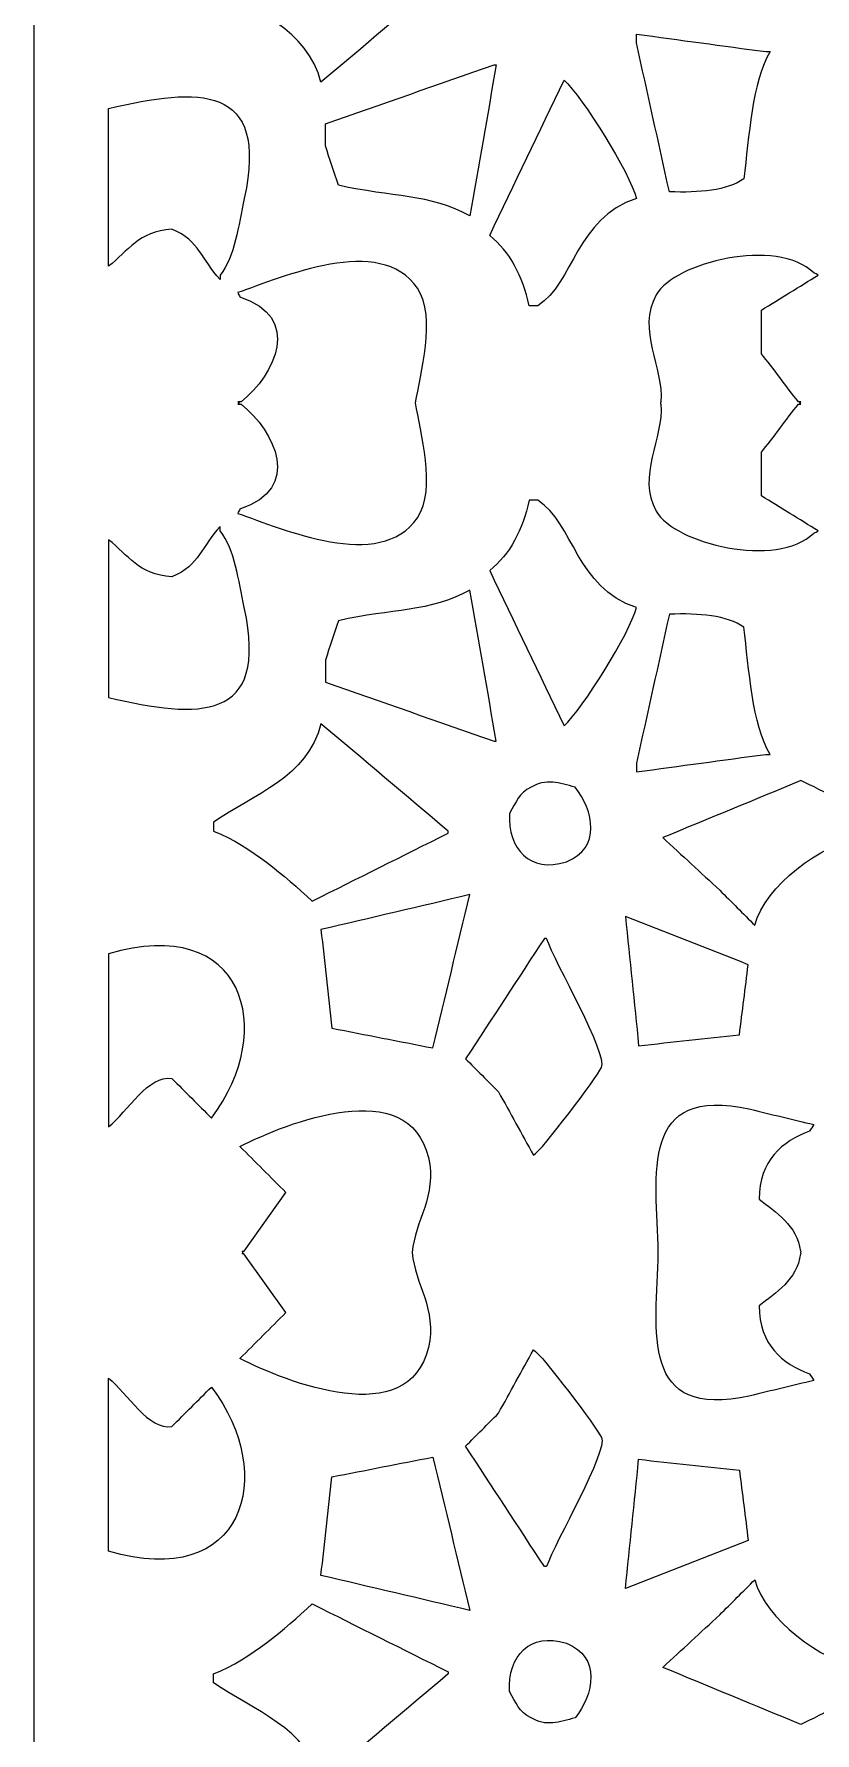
# Model space of a CAD drawing. Header units: centimetres. Extents: x -9.3 to 6.6, y -13.8 to 13.7.
# Drawn here: x -0.43 to 2.52, y -6.67 to -0.26 of the extents above; entities that cross this region are included whole.
import ezdxf

# ---------------------------------------------------------------- set-up
doc = ezdxf.new("R2010")
doc.units = ezdxf.units.CM
doc.header["$MEASUREMENT"] = 0
doc.layers.add('layer 1', color=7, linetype='Continuous')

msp = doc.modelspace()

# ---------------------------------------------------------------- linework, layer by layer
at = {"layer": 'layer 1', "color": 242, "lineweight": 9}
for points, knots in [([(-0.42941, 13.71711), (-0.42941, 13.71711), (6.5992, 13.71711), (6.5992, 13.71711), (6.5992, 13.71711), (6.5992, 13.71711), (6.5992, -13.83509), (6.5992, -13.83509), (6.5992, -13.83509), (6.5992, -13.83509), (-0.42941, -13.83509), (-0.42941, -13.83509), (-0.42941, -13.83509), (-0.42941, -13.83509), (-0.42941, 13.71711), (-0.42941, 13.71711)], [0, 0, 0, 0, 0.2, 0.2, 0.2, 0.2, 0.4, 0.4, 0.4, 0.4, 0.6, 0.6, 0.6, 0.6, 1, 1, 1, 1]), ([(0.24862, -0.06965), (0.39815, -0.17388), (0.605, -0.23985), (0.65381, -0.44168), (0.65381, -0.44168), (0.81367, -0.30666), (0.97356, -0.17161), (1.13341, -0.0366), (1.13341, -0.0366), (1.13341, -0.03384), (1.13341, -0.03109), (1.13341, -0.02833), (1.13341, -0.02833), (0.96254, 0.05708), (0.79162, 0.14255), (0.62075, 0.22796), (0.62075, 0.22796), (0.51138, 0.1292), (0.39564, 0.02395), (0.24862, -0.0366), (0.24862, -0.0366), (0.24862, -0.04762), (0.24862, -0.05864), (0.24862, -0.06965)], [0, 0, 0, 0, 0.1428571, 0.1428571, 0.1428571, 0.1428571, 0.2857143, 0.2857143, 0.2857143, 0.2857143, 0.4285714, 0.4285714, 0.4285714, 0.4285714, 0.5714286, 0.5714286, 0.5714286, 0.5714286, 0.7142857, 0.7142857, 0.7142857, 0.7142857, 1, 1, 1, 1]), ([(1.84455, -0.29287), (1.88589, -0.48024), (1.92724, -0.66765), (1.9686, -0.85502), (1.9686, -0.85502), (2.08072, -0.85886), (2.1877, -0.85085), (2.24975, -0.80544), (2.24975, -0.80544), (2.26913, -0.65049), (2.28125, -0.43658), (2.34897, -0.32594), (2.34897, -0.32594), (2.34344, -0.32594), (2.33793, -0.32594), (2.33244, -0.32594), (2.33244, -0.32594), (2.16981, -0.30389), (2.00716, -0.28186), (1.84455, -0.2598), (1.84455, -0.2598), (1.84455, -0.27082), (1.84455, -0.28186), (1.84455, -0.29287)], [0, 0, 0, 0, 0.1428571, 0.1428571, 0.1428571, 0.1428571, 0.2857143, 0.2857143, 0.2857143, 0.2857143, 0.4285714, 0.4285714, 0.4285714, 0.4285714, 0.5714286, 0.5714286, 0.5714286, 0.5714286, 0.7142857, 0.7142857, 0.7142857, 0.7142857, 1, 1, 1, 1]), ([(0.67035, -0.68141), (0.68688, -0.73101), (0.70344, -0.78062), (0.71997, -0.83024), (0.71997, -0.83024), (0.91929, -0.87582), (1.06559, -0.86197), (1.21611, -0.94596), (1.21611, -0.94596), (1.24917, -0.75584), (1.28226, -0.56567), (1.31535, -0.37556), (1.31535, -0.37556), (1.31259, -0.37556), (1.30982, -0.37556), (1.30706, -0.37556), (1.30706, -0.37556), (1.09485, -0.44995), (0.88256, -0.52435), (0.67035, -0.59874), (0.67035, -0.59874), (0.67035, -0.6263), (0.67035, -0.65387), (0.67035, -0.68141)], [0, 0, 0, 0, 0.1428571, 0.1428571, 0.1428571, 0.1428571, 0.2857143, 0.2857143, 0.2857143, 0.2857143, 0.4285714, 0.4285714, 0.4285714, 0.4285714, 0.5714286, 0.5714286, 0.5714286, 0.5714286, 0.7142857, 0.7142857, 0.7142857, 0.7142857, 1, 1, 1, 1]), ([(-0.14826, -1.13609), (-0.07295, -1.07747), (-0.03596, -1.00533), (0.09152, -0.99557), (0.09152, -0.99557), (0.19728, -1.04026), (0.20281, -1.11195), (0.27344, -1.1857), (0.27344, -1.1857), (0.27344, -1.18021), (0.27344, -1.17469), (0.27344, -1.16916), (0.27344, -1.16916), (0.32937, -1.09721), (0.34194, -0.98366), (0.36442, -0.87983), (0.36442, -0.87983), (0.45838, -0.44577), (0.19239, -0.4601), (-0.14826, -0.54089), (-0.14826, -0.54089), (-0.14826, -0.73926), (-0.14826, -0.93772), (-0.14826, -1.13609)], [0, 0, 0, 0, 0.1428571, 0.1428571, 0.1428571, 0.1428571, 0.2857143, 0.2857143, 0.2857143, 0.2857143, 0.4285714, 0.4285714, 0.4285714, 0.4285714, 0.5714286, 0.5714286, 0.5714286, 0.5714286, 0.7142857, 0.7142857, 0.7142857, 0.7142857, 1, 1, 1, 1]), ([(1.29053, -1.02037), (1.36763, -1.07962), (1.41422, -1.17349), (1.43938, -1.28492), (1.43938, -1.28492), (1.4504, -1.28492), (1.46141, -1.28492), (1.47245, -1.28492), (1.47245, -1.28492), (1.60835, -1.198), (1.6159, -0.95555), (1.84455, -0.87983), (1.84455, -0.87983), (1.82037, -0.78366), (1.64017, -0.49744), (1.57167, -0.43341), (1.57167, -0.43341), (1.47798, -0.62905), (1.38423, -0.82473), (1.29053, -1.02037)], [0, 0, 0, 0, 0.1666667, 0.1666667, 0.1666667, 0.1666667, 0.3333333, 0.3333333, 0.3333333, 0.3333333, 0.5, 0.5, 0.5, 0.5, 0.6666667, 0.6666667, 0.6666667, 0.6666667, 1, 1, 1, 1]), ([(0.35271, -1.65693), (0.35271, -1.65693), (0.3396, -1.65693), (0.3396, -1.65693), (0.3396, -1.65693), (0.34184, -1.6553), (0.34408, -1.65364), (0.34631, -1.65194), (0.34631, -1.65194), (0.34408, -1.65024), (0.34184, -1.64856), (0.3396, -1.64693), (0.3396, -1.64693), (0.3396, -1.64693), (0.35274, -1.64693), (0.35274, -1.64693), (0.35274, -1.64693), (0.48091, -1.54484), (0.58514, -1.32754), (0.34787, -1.25186), (0.34787, -1.25186), (0.34511, -1.24632), (0.34236, -1.24081), (0.3396, -1.2353), (0.3396, -1.2353), (0.50589, -1.17898), (0.87811, -1.01199), (1.01765, -1.21879), (1.01765, -1.21879), (1.09166, -1.32846), (1.02839, -1.54347), (1.01019, -1.65194), (1.01019, -1.65194), (1.02839, -1.76042), (1.09166, -1.97541), (1.01765, -2.08508), (1.01765, -2.08508), (0.87811, -2.29188), (0.50589, -2.12489), (0.3396, -2.06855), (0.3396, -2.06855), (0.34236, -2.06304), (0.34511, -2.05754), (0.34787, -2.05201), (0.34787, -2.05201), (0.58516, -1.97633), (0.4809, -1.75901), (0.35271, -1.65693)], [0, 0, 0, 0, 0.0769231, 0.0769231, 0.0769231, 0.0769231, 0.1538462, 0.1538462, 0.1538462, 0.1538462, 0.2307692, 0.2307692, 0.2307692, 0.2307692, 0.3076923, 0.3076923, 0.3076923, 0.3076923, 0.3846154, 0.3846154, 0.3846154, 0.3846154, 0.4615385, 0.4615385, 0.4615385, 0.4615385, 0.5384615, 0.5384615, 0.5384615, 0.5384615, 0.6153846, 0.6153846, 0.6153846, 0.6153846, 0.6923077, 0.6923077, 0.6923077, 0.6923077, 0.7692308, 0.7692308, 0.7692308, 0.7692308, 0.8461538, 0.8461538, 0.8461538, 0.8461538, 1, 1, 1, 1]), ([(2.46473, -1.65693), (2.46473, -1.65693), (2.45593, -1.65693), (2.45593, -1.65693), (2.45593, -1.65693), (2.40923, -1.71138), (2.36257, -1.78521), (2.31588, -1.83706), (2.31588, -1.83706), (2.31588, -1.8922), (2.31588, -1.94731), (2.31588, -2.00241), (2.31588, -2.00241), (2.38755, -2.0465), (2.45922, -2.09059), (2.53087, -2.13469), (2.53087, -2.13469), (2.52538, -2.13744), (2.51985, -2.1402), (2.51434, -2.14297), (2.51434, -2.14297), (2.37298, -2.27863), (1.98863, -2.18271), (1.91898, -2.06028), (1.91898, -2.06028), (1.84415, -1.92878), (1.94751, -1.78276), (1.93659, -1.65693), (1.93659, -1.65693), (1.93659, -1.65693), (1.93551, -1.65693), (1.93551, -1.65693), (1.93551, -1.65693), (1.93574, -1.65527), (1.93594, -1.65361), (1.93611, -1.65194), (1.93611, -1.65194), (1.93593, -1.65027), (1.93574, -1.64859), (1.93551, -1.64693), (1.93551, -1.64693), (1.93551, -1.64693), (1.93659, -1.64693), (1.93659, -1.64693), (1.93659, -1.64693), (1.94749, -1.5211), (1.84415, -1.37508), (1.91898, -1.24359), (1.91898, -1.24359), (1.98863, -1.12116), (2.37298, -1.02524), (2.51434, -1.1609), (2.51434, -1.1609), (2.51985, -1.16365), (2.52538, -1.16641), (2.53087, -1.16916), (2.53087, -1.16916), (2.45922, -1.21326), (2.38755, -1.25735), (2.31588, -1.30144), (2.31588, -1.30144), (2.31588, -1.35656), (2.31588, -1.41167), (2.31588, -1.46679), (2.31588, -1.46679), (2.36256, -1.51864), (2.40922, -1.59248), (2.4559, -1.64693), (2.4559, -1.64693), (2.4559, -1.64693), (2.46473, -1.64693), (2.46473, -1.64693), (2.46473, -1.64693), (2.46473, -1.64693), (2.46026, -1.65194), (2.46026, -1.65194), (2.46026, -1.65194), (2.46026, -1.65194), (2.46473, -1.65693), (2.46473, -1.65693)], [0, 0, 0, 0, 0.047619, 0.047619, 0.047619, 0.047619, 0.0952381, 0.0952381, 0.0952381, 0.0952381, 0.1428571, 0.1428571, 0.1428571, 0.1428571, 0.1904762, 0.1904762, 0.1904762, 0.1904762, 0.2380952, 0.2380952, 0.2380952, 0.2380952, 0.2857143, 0.2857143, 0.2857143, 0.2857143, 0.3333333, 0.3333333, 0.3333333, 0.3333333, 0.3809524, 0.3809524, 0.3809524, 0.3809524, 0.4285714, 0.4285714, 0.4285714, 0.4285714, 0.4761905, 0.4761905, 0.4761905, 0.4761905, 0.5238095, 0.5238095, 0.5238095, 0.5238095, 0.5714286, 0.5714286, 0.5714286, 0.5714286, 0.6190476, 0.6190476, 0.6190476, 0.6190476, 0.6666667, 0.6666667, 0.6666667, 0.6666667, 0.7142857, 0.7142857, 0.7142857, 0.7142857, 0.7619048, 0.7619048, 0.7619048, 0.7619048, 0.8095238, 0.8095238, 0.8095238, 0.8095238, 0.8571429, 0.8571429, 0.8571429, 0.8571429, 0.9047619, 0.9047619, 0.9047619, 0.9047619, 1, 1, 1, 1]), ([(1.29053, -2.2835), (1.36763, -2.22425), (1.41422, -2.13038), (1.43938, -2.01894), (1.43938, -2.01894), (1.4504, -2.01894), (1.46141, -2.01894), (1.47245, -2.01894), (1.47245, -2.01894), (1.60835, -2.10586), (1.6159, -2.34832), (1.84455, -2.42404), (1.84455, -2.42404), (1.82037, -2.52021), (1.64017, -2.80643), (1.57167, -2.87044), (1.57167, -2.87044), (1.47798, -2.67482), (1.38423, -2.47912), (1.29053, -2.2835)], [0, 0, 0, 0, 0.1666667, 0.1666667, 0.1666667, 0.1666667, 0.3333333, 0.3333333, 0.3333333, 0.3333333, 0.5, 0.5, 0.5, 0.5, 0.6666667, 0.6666667, 0.6666667, 0.6666667, 1, 1, 1, 1]), ([(-0.14826, -2.16777), (-0.07295, -2.22638), (-0.03596, -2.29854), (0.09152, -2.3083), (0.09152, -2.3083), (0.19728, -2.2636), (0.20281, -2.1919), (0.27344, -2.11815), (0.27344, -2.11815), (0.27344, -2.12366), (0.27344, -2.12918), (0.27344, -2.13469), (0.27344, -2.13469), (0.32937, -2.20666), (0.34194, -2.32021), (0.36442, -2.42404), (0.36442, -2.42404), (0.45838, -2.85808), (0.19239, -2.84377), (-0.14826, -2.76298), (-0.14826, -2.76298), (-0.14826, -2.56461), (-0.14826, -2.36615), (-0.14826, -2.16777)], [0, 0, 0, 0, 0.1428571, 0.1428571, 0.1428571, 0.1428571, 0.2857143, 0.2857143, 0.2857143, 0.2857143, 0.4285714, 0.4285714, 0.4285714, 0.4285714, 0.5714286, 0.5714286, 0.5714286, 0.5714286, 0.7142857, 0.7142857, 0.7142857, 0.7142857, 1, 1, 1, 1]), ([(0.67035, -2.62244), (0.68688, -2.57284), (0.70344, -2.52323), (0.71997, -2.47363), (0.71997, -2.47363), (0.91929, -2.42804), (1.06559, -2.44188), (1.21611, -2.3579), (1.21611, -2.3579), (1.24917, -2.54801), (1.28226, -2.73818), (1.31535, -2.92831), (1.31535, -2.92831), (1.31259, -2.92831), (1.30982, -2.92831), (1.30706, -2.92831), (1.30706, -2.92831), (1.09485, -2.85392), (0.88256, -2.7795), (0.67035, -2.70511), (0.67035, -2.70511), (0.67035, -2.67757), (0.67035, -2.65), (0.67035, -2.62244)], [0, 0, 0, 0, 0.1428571, 0.1428571, 0.1428571, 0.1428571, 0.2857143, 0.2857143, 0.2857143, 0.2857143, 0.4285714, 0.4285714, 0.4285714, 0.4285714, 0.5714286, 0.5714286, 0.5714286, 0.5714286, 0.7142857, 0.7142857, 0.7142857, 0.7142857, 1, 1, 1, 1]), ([(1.84455, -3.01098), (1.88589, -2.82363), (1.92724, -2.6362), (1.9686, -2.44884), (1.9686, -2.44884), (2.08072, -2.44499), (2.1877, -2.45302), (2.24975, -2.49843), (2.24975, -2.49843), (2.26913, -2.65338), (2.28125, -2.86729), (2.34897, -2.97791), (2.34897, -2.97791), (2.34344, -2.97791), (2.33793, -2.97791), (2.33244, -2.97791), (2.33244, -2.97791), (2.16981, -2.99996), (2.00716, -3.02201), (1.84455, -3.04407), (1.84455, -3.04407), (1.84455, -3.03303), (1.84455, -3.02201), (1.84455, -3.01098)], [0, 0, 0, 0, 0.1428571, 0.1428571, 0.1428571, 0.1428571, 0.2857143, 0.2857143, 0.2857143, 0.2857143, 0.4285714, 0.4285714, 0.4285714, 0.4285714, 0.5714286, 0.5714286, 0.5714286, 0.5714286, 0.7142857, 0.7142857, 0.7142857, 0.7142857, 1, 1, 1, 1]), ([(0.24862, -3.2342), (0.39815, -3.12999), (0.605, -3.064), (0.65381, -2.86219), (0.65381, -2.86219), (0.81367, -2.9972), (0.97356, -3.13226), (1.13341, -3.26727), (1.13341, -3.26727), (1.13341, -3.27003), (1.13341, -3.27278), (1.13341, -3.27554), (1.13341, -3.27554), (0.96254, -3.36095), (0.79162, -3.4464), (0.62075, -3.53181), (0.62075, -3.53181), (0.51138, -3.43307), (0.39564, -3.32782), (0.24862, -3.26727), (0.24862, -3.26727), (0.24862, -3.25625), (0.24862, -3.24522), (0.24862, -3.2342)], [0, 0, 0, 0, 0.1428571, 0.1428571, 0.1428571, 0.1428571, 0.2857143, 0.2857143, 0.2857143, 0.2857143, 0.4285714, 0.4285714, 0.4285714, 0.4285714, 0.5714286, 0.5714286, 0.5714286, 0.5714286, 0.7142857, 0.7142857, 0.7142857, 0.7142857, 1, 1, 1, 1]), ([(1.36495, -3.20113), (1.39161, -3.15768), (1.39921, -3.12457), (1.44763, -3.10192), (1.44763, -3.10192), (1.50163, -3.06836), (1.55401, -3.08456), (1.61303, -3.10192), (1.61303, -3.10192), (1.68345, -3.18824), (1.71214, -3.33297), (1.57994, -3.38301), (1.57994, -3.38301), (1.44136, -3.42773), (1.35888, -3.33448), (1.36495, -3.20113)], [0, 0, 0, 0, 0.2, 0.2, 0.2, 0.2, 0.4, 0.4, 0.4, 0.4, 0.6, 0.6, 0.6, 0.6, 1, 1, 1, 1]), ([(1.94378, -3.29207), (2.11741, -3.22044), (2.2911, -3.14877), (2.46473, -3.07712), (2.46473, -3.07712), (2.54399, -3.11578), (2.68925, -3.17255), (2.69626, -3.2838), (2.69626, -3.2838), (2.53714, -3.32201), (2.33174, -3.47197), (2.29106, -3.62275), (2.29106, -3.62275), (2.24699, -3.57865), (2.20288, -3.53456), (2.15879, -3.49047), (2.15879, -3.49047), (2.08712, -3.42435), (2.01545, -3.35821), (1.94378, -3.29207)], [0, 0, 0, 0, 0.1666667, 0.1666667, 0.1666667, 0.1666667, 0.3333333, 0.3333333, 0.3333333, 0.3333333, 0.5, 0.5, 0.5, 0.5, 0.6666667, 0.6666667, 0.6666667, 0.6666667, 1, 1, 1, 1]), ([(0.65381, -3.63928), (0.84123, -3.59519), (1.02869, -3.5511), (1.21611, -3.50702), (1.21611, -3.50702), (1.16926, -3.69989), (1.12239, -3.89283), (1.07554, -4.08571), (1.07554, -4.08571), (0.94876, -4.06089), (0.82194, -4.03609), (0.69517, -4.01129), (0.69517, -4.01129), (0.68139, -3.88732), (0.66759, -3.76329), (0.65381, -3.63928)], [0, 0, 0, 0, 0.2, 0.2, 0.2, 0.2, 0.4, 0.4, 0.4, 0.4, 0.6, 0.6, 0.6, 0.6, 1, 1, 1, 1]), ([(-0.14826, -3.73022), (0.36174, -3.58026), (0.49298, -4.01403), (0.24037, -4.35025), (0.24037, -4.35025), (0.19075, -4.30065), (0.14113, -4.25104), (0.09152, -4.20144), (0.09152, -4.20144), (0.00304, -4.18519), (-0.07597, -4.32633), (-0.14826, -4.38332), (-0.14826, -4.38332), (-0.14826, -4.16565), (-0.14826, -3.94789), (-0.14826, -3.73022)], [0, 0, 0, 0, 0.2, 0.2, 0.2, 0.2, 0.4, 0.4, 0.4, 0.4, 0.6, 0.6, 0.6, 0.6, 1, 1, 1, 1]), ([(1.8032, -3.58968), (1.95756, -3.6503), (2.11194, -3.71095), (2.26628, -3.77156), (2.26628, -3.77156), (2.25524, -3.85974), (2.24421, -3.94793), (2.23321, -4.03609), (2.23321, -4.03609), (2.10643, -4.04989), (1.9796, -4.06365), (1.85282, -4.07743), (1.85282, -4.07743), (1.83629, -3.91488), (1.81973, -3.75225), (1.8032, -3.58968)], [0, 0, 0, 0, 0.2, 0.2, 0.2, 0.2, 0.4, 0.4, 0.4, 0.4, 0.6, 0.6, 0.6, 0.6, 1, 1, 1, 1]), ([(1.19957, -4.12703), (1.2988, -3.97548), (1.39802, -3.8239), (1.49725, -3.67235), (1.49725, -3.67235), (1.50001, -3.67235), (1.50276, -3.67235), (1.50554, -3.67235), (1.50554, -3.67235), (1.53649, -3.76667), (1.73864, -4.10801), (1.71224, -4.16012), (1.71224, -4.16012), (1.69527, -4.19687), (1.48604, -4.47428), (1.45591, -4.49077), (1.45591, -4.49077), (1.4118, -4.4109), (1.36769, -4.33094), (1.3236, -4.25104), (1.3236, -4.25104), (1.28226, -4.20971), (1.24093, -4.16837), (1.19957, -4.12703)], [0, 0, 0, 0, 0.1428571, 0.1428571, 0.1428571, 0.1428571, 0.2857143, 0.2857143, 0.2857143, 0.2857143, 0.4285714, 0.4285714, 0.4285714, 0.4285714, 0.5714286, 0.5714286, 0.5714286, 0.5714286, 0.7142857, 0.7142857, 0.7142857, 0.7142857, 1, 1, 1, 1]), ([(0.35614, -4.8628), (0.35614, -4.8628), (0.36325, -4.8628), (0.36325, -4.8628), (0.36325, -4.8628), (0.36325, -4.8628), (0.52152, -5.08427), (0.52152, -5.08427), (0.52152, -5.08427), (0.46363, -5.14214), (0.40574, -5.20001), (0.34787, -5.25788), (0.34787, -5.25788), (0.52518, -5.34813), (0.98579, -5.53078), (1.05901, -5.21655), (1.05901, -5.21655), (1.09298, -5.07071), (1.0085, -4.97937), (0.99808, -4.85781), (0.99808, -4.85781), (1.0085, -4.73624), (1.09298, -4.64488), (1.05901, -4.49906), (1.05901, -4.49906), (0.98579, -4.18483), (0.52518, -4.36748), (0.34787, -4.45772), (0.34787, -4.45772), (0.40574, -4.51558), (0.46363, -4.57347), (0.52152, -4.63132), (0.52152, -4.63132), (0.52152, -4.63132), (0.36329, -4.8528), (0.36329, -4.8528), (0.36329, -4.8528), (0.36329, -4.8528), (0.35614, -4.8528), (0.35614, -4.8528), (0.35614, -4.8528), (0.35614, -4.8528), (0.3597, -4.85781), (0.3597, -4.85781), (0.3597, -4.85781), (0.3597, -4.85781), (0.35614, -4.8628), (0.35614, -4.8628)], [0, 0, 0, 0, 0.0769231, 0.0769231, 0.0769231, 0.0769231, 0.1538462, 0.1538462, 0.1538462, 0.1538462, 0.2307692, 0.2307692, 0.2307692, 0.2307692, 0.3076923, 0.3076923, 0.3076923, 0.3076923, 0.3846154, 0.3846154, 0.3846154, 0.3846154, 0.4615385, 0.4615385, 0.4615385, 0.4615385, 0.5384615, 0.5384615, 0.5384615, 0.5384615, 0.6153846, 0.6153846, 0.6153846, 0.6153846, 0.6923077, 0.6923077, 0.6923077, 0.6923077, 0.7692308, 0.7692308, 0.7692308, 0.7692308, 0.8461538, 0.8461538, 0.8461538, 0.8461538, 1, 1, 1, 1]), ([(2.46363, -4.8628), (2.46363, -4.8628), (2.46473, -4.8628), (2.46473, -4.8628), (2.46473, -4.8628), (2.46473, -4.8628), (2.46424, -4.85781), (2.46424, -4.85781), (2.46424, -4.85781), (2.46424, -4.85781), (2.46473, -4.8528), (2.46473, -4.8528), (2.46473, -4.8528), (2.46473, -4.8528), (2.46363, -4.8528), (2.46363, -4.8528), (2.46363, -4.8528), (2.4505, -4.7543), (2.37009, -4.70648), (2.30762, -4.65612), (2.30762, -4.65612), (2.30782, -4.51084), (2.39472, -4.4383), (2.4978, -4.39985), (2.4978, -4.39985), (2.50331, -4.39159), (2.50883, -4.38332), (2.51434, -4.37505), (2.51434, -4.37505), (2.4344, -4.35574), (2.35446, -4.33647), (2.27453, -4.31718), (2.27453, -4.31718), (1.85284, -4.22513), (1.92008, -4.55746), (1.92673, -4.85781), (1.92673, -4.85781), (1.92008, -5.15815), (1.85284, -5.49048), (2.27453, -5.39843), (2.27453, -5.39843), (2.35446, -5.37914), (2.4344, -5.35985), (2.51434, -5.34054), (2.51434, -5.34054), (2.50883, -5.33227), (2.50331, -5.32402), (2.4978, -5.31574), (2.4978, -5.31574), (2.39472, -5.27729), (2.30782, -5.20475), (2.30762, -5.05947), (2.30762, -5.05947), (2.3701, -5.00912), (2.45052, -4.96132), (2.46363, -4.8628)], [0, 0, 0, 0, 0.0666667, 0.0666667, 0.0666667, 0.0666667, 0.1333333, 0.1333333, 0.1333333, 0.1333333, 0.2, 0.2, 0.2, 0.2, 0.2666667, 0.2666667, 0.2666667, 0.2666667, 0.3333333, 0.3333333, 0.3333333, 0.3333333, 0.4, 0.4, 0.4, 0.4, 0.4666667, 0.4666667, 0.4666667, 0.4666667, 0.5333333, 0.5333333, 0.5333333, 0.5333333, 0.6, 0.6, 0.6, 0.6, 0.6666667, 0.6666667, 0.6666667, 0.6666667, 0.7333333, 0.7333333, 0.7333333, 0.7333333, 0.8, 0.8, 0.8, 0.8, 0.8666667, 0.8666667, 0.8666667, 0.8666667, 1, 1, 1, 1]), ([(1.19957, -5.58856), (1.2988, -5.7401), (1.39802, -5.89169), (1.49725, -6.04324), (1.49725, -6.04324), (1.50001, -6.04324), (1.50276, -6.04324), (1.50554, -6.04324), (1.50554, -6.04324), (1.53649, -5.94892), (1.73864, -5.60758), (1.71224, -5.55549), (1.71224, -5.55549), (1.69527, -5.51872), (1.48604, -5.24131), (1.45591, -5.22481), (1.45591, -5.22481), (1.4118, -5.30471), (1.36769, -5.38465), (1.3236, -5.46457), (1.3236, -5.46457), (1.28226, -5.50588), (1.24093, -5.54722), (1.19957, -5.58856)], [0, 0, 0, 0, 0.1428571, 0.1428571, 0.1428571, 0.1428571, 0.2857143, 0.2857143, 0.2857143, 0.2857143, 0.4285714, 0.4285714, 0.4285714, 0.4285714, 0.5714286, 0.5714286, 0.5714286, 0.5714286, 0.7142857, 0.7142857, 0.7142857, 0.7142857, 1, 1, 1, 1]), ([(-0.14826, -5.98537), (0.36174, -6.13535), (0.49298, -5.70158), (0.24037, -5.36534), (0.24037, -5.36534), (0.19075, -5.41496), (0.14113, -5.46457), (0.09152, -5.51415), (0.09152, -5.51415), (0.00304, -5.5304), (-0.07597, -5.38927), (-0.14826, -5.33227), (-0.14826, -5.33227), (-0.14826, -5.54996), (-0.14826, -5.76772), (-0.14826, -5.98537)], [0, 0, 0, 0, 0.2, 0.2, 0.2, 0.2, 0.4, 0.4, 0.4, 0.4, 0.6, 0.6, 0.6, 0.6, 1, 1, 1, 1]), ([(0.65381, -6.07631), (0.84123, -6.1204), (1.02869, -6.16449), (1.21611, -6.20857), (1.21611, -6.20857), (1.16926, -6.01572), (1.12239, -5.82278), (1.07554, -5.62989), (1.07554, -5.62989), (0.94876, -5.65469), (0.82194, -5.6795), (0.69517, -5.7043), (0.69517, -5.7043), (0.68139, -5.82829), (0.66759, -5.95232), (0.65381, -6.07631)], [0, 0, 0, 0, 0.2, 0.2, 0.2, 0.2, 0.4, 0.4, 0.4, 0.4, 0.6, 0.6, 0.6, 0.6, 1, 1, 1, 1]), ([(1.8032, -6.12593), (1.95756, -6.06529), (2.11194, -6.00464), (2.26628, -5.94403), (2.26628, -5.94403), (2.25524, -5.85587), (2.24421, -5.76766), (2.23321, -5.6795), (2.23321, -5.6795), (2.10643, -5.66572), (1.9796, -5.65194), (1.85282, -5.63816), (1.85282, -5.63816), (1.83629, -5.80073), (1.81973, -5.96334), (1.8032, -6.12593)], [0, 0, 0, 0, 0.2, 0.2, 0.2, 0.2, 0.4, 0.4, 0.4, 0.4, 0.6, 0.6, 0.6, 0.6, 1, 1, 1, 1]), ([(1.94378, -6.42354), (2.11741, -6.49517), (2.2911, -6.56684), (2.46473, -6.63847), (2.46473, -6.63847), (2.54399, -6.59981), (2.68925, -6.54305), (2.69626, -6.43178), (2.69626, -6.43178), (2.53714, -6.39358), (2.33174, -6.24364), (2.29106, -6.09284), (2.29106, -6.09284), (2.24699, -6.13694), (2.20288, -6.18105), (2.15879, -6.22512), (2.15879, -6.22512), (2.08712, -6.29124), (2.01545, -6.3574), (1.94378, -6.42354)], [0, 0, 0, 0, 0.1666667, 0.1666667, 0.1666667, 0.1666667, 0.3333333, 0.3333333, 0.3333333, 0.3333333, 0.5, 0.5, 0.5, 0.5, 0.6666667, 0.6666667, 0.6666667, 0.6666667, 1, 1, 1, 1]), ([(0.24862, -6.48139), (0.39815, -6.5856), (0.605, -6.65158), (0.65381, -6.8534), (0.65381, -6.8534), (0.81367, -6.71838), (0.97356, -6.58335), (1.13341, -6.44834), (1.13341, -6.44834), (1.13341, -6.44558), (1.13341, -6.44281), (1.13341, -6.44005), (1.13341, -6.44005), (0.96254, -6.35464), (0.79162, -6.26919), (0.62075, -6.18378), (0.62075, -6.18378), (0.51138, -6.28254), (0.39564, -6.38777), (0.24862, -6.44834), (0.24862, -6.44834), (0.24862, -6.45934), (0.24862, -6.47038), (0.24862, -6.48139)], [0, 0, 0, 0, 0.1428571, 0.1428571, 0.1428571, 0.1428571, 0.2857143, 0.2857143, 0.2857143, 0.2857143, 0.4285714, 0.4285714, 0.4285714, 0.4285714, 0.5714286, 0.5714286, 0.5714286, 0.5714286, 0.7142857, 0.7142857, 0.7142857, 0.7142857, 1, 1, 1, 1]), ([(1.36495, -6.51448), (1.39161, -6.55793), (1.39921, -6.59101), (1.44763, -6.61366), (1.44763, -6.61366), (1.50163, -6.64724), (1.55401, -6.63103), (1.61303, -6.61366), (1.61303, -6.61366), (1.68345, -6.52735), (1.71214, -6.38263), (1.57994, -6.3326), (1.57994, -6.3326), (1.44136, -6.28788), (1.35888, -6.3811), (1.36495, -6.51448)], [0, 0, 0, 0, 0.2, 0.2, 0.2, 0.2, 0.4, 0.4, 0.4, 0.4, 0.6, 0.6, 0.6, 0.6, 1, 1, 1, 1])]:
    msp.add_open_spline(points, degree=3, knots=knots, dxfattribs=at)

doc.saveas('drawing.dxf')
